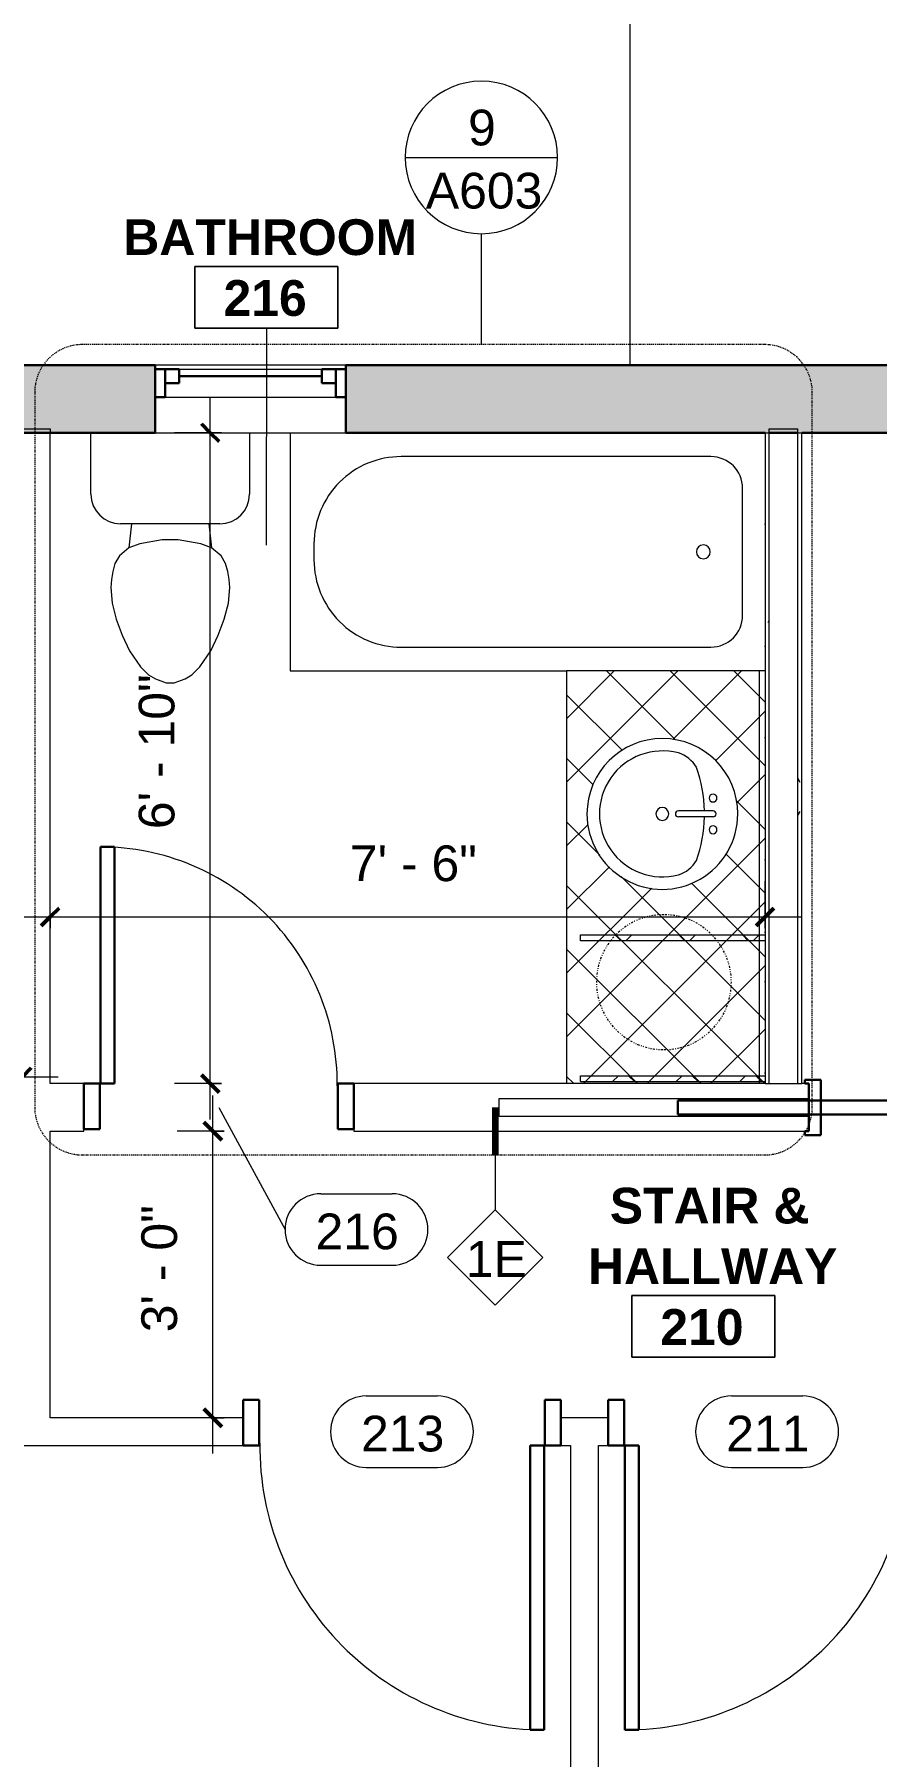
# Model space of a CAD drawing. Header units: inches. Extents: x -545 to 1083, y -2066 to -1239.
# Drawn here: x 807.1 to 913.2, y -1837.1 to -1620.2 of the extents above; entities that cross this region are included whole.
import ezdxf

# ---------------------------------------------------------------- set-up
doc = ezdxf.new("R2010")
doc.units = ezdxf.units.IN
doc.header["$MEASUREMENT"] = 0
doc.linetypes.add('Dash Dot 3_16_', pattern=[0.3125, 0.1875, -0.0625, 0, -0.0625])
doc.linetypes.add('Dash dot dot', pattern=[0.8125, 0.25, -0.1875, 0, -0.1875, 0, -0.1875])
for name, color, linetype, lineweight in [('A-ANNO-DIMS', 211, 'Continuous', 9), ('A-ANNO-DIMS-48', 211, 'Continuous', 9), ('A-ANNO-SYMB', 150, 'Continuous', 9), ('A-AREA-IDEN', 2, 'Continuous', 9), ('A-DOOR', 31, 'Continuous', 18), ('A-DOOR-FRAM', 31, 'Continuous', 30), ('A-DOOR-IDEN', 31, 'Continuous', 9), ('A-GLAZ', 151, 'Continuous', 18), ('A-ROOF', 132, 'Continuous', 18), ('A-WALL', 113, 'Continuous', 18), ('A-WALL-IDEN', 211, 'Continuous', 9), ('A-WALL-PATT', 111, 'Continuous', 18), ('I-WALL', 2, 'Continuous', 18), ('P-SANR-FIXT', 6, 'Continuous', 9), ('Q-CASE', 31, 'Continuous', 9)]:
    doc.layers.add(name, color=color, linetype=linetype, lineweight=lineweight)
doc.styles.add('Swis721 Lt BT', font='swissl.ttf', dxfattribs={"height": 4.5})
doc.styles.add('Swis721 Lt BT_B', font='', dxfattribs={"height": 4.5})
doc.styles.get('Swis721 Lt BT_B').set_extended_font_data('Swis721 Lt BT', bold=True)
doc.dimstyles.new('OTJ_-_3_32__Linear__1_2__Tolerance', dxfattribs={"dimscale": 12, "dimtxt": 4.748918, "dimasz": 0.1875, "dimexe": 0.375, "dimexo": 0.25, "dimgap": 0.25, "dimtad": 1, "dimdec": 1, "dimrnd": 0.5, "dimzin": 3, "dimdsep": 46, "dimlunit": 4, "dimtxsty": 'Swis721 Lt BT', "dimblk1": 'OBLIQUE', "dimblk2": 'OBLIQUE', "dimsah": 1, "dimcen": 0.09, "dimdle": 0.375, "dimazin": 0, "dimtfac": 1, "dimtdec": 4, "dimtix": 1, "dimtmove": 0, "dimatfit": 3, "dimfxl": 1, "dimtvp": 1, "dimfrac": 2, "dimtolj": 1, "dimtzin": 0, "dimarcsym": 2})
pattern_1 = [(0, (0, 0), (15.36, 3.84), [0.634, -10.886, 0.634, -10.886, -61.44]), (0, (0, 0), (15.36, 3.84), [-23.04, 0.634, -22.406, 0.634, -10.886, -26.88]), (0, (0, 0), (15.36, 3.84), [-57.6, 0.634, -7.046, 0.634, -18.566]), (120, (5.76, 1.92), (-11.0055376, 11.38215), [0.634, -10.886, 0.634, -10.886, -61.44]), (120, (5.76, 1.92), (-11.0055376, 11.38215), [-23.04, 0.634, -22.406, 0.634, -10.886, -26.88]), (120, (5.76, 1.92), (-11.0055376, 11.38215), [-57.6, 0.634, -7.046, 0.634, -18.566]), (240, (7.68, 9.6), (-4.3544624, -15.22215), [0.634, -10.886, 0.634, -10.886, -61.44]), (240, (7.68, 9.6), (-4.3544624, -15.22215), [-23.04, 0.634, -22.406, 0.634, -10.886, -26.88]), (240, (7.68, 9.6), (-4.3544624, -15.22215), [-57.6, 0.634, -7.046, 0.634, -18.566])]
pattern_2 = [(135, (-1730.876, -901.54), (-4.006467, -4.006467), []), (225, (-1730.876, -901.54), (4.006467, -4.006467), [])]

# ---------------------------------------------------------------- blocks, each defined once
blk = doc.blocks.new('Window-Double-Hung - 24_ x 44_-5956784-2ND FLOOR - CONSTRUCTION')
at = {"layer": 'A-GLAZ', "color": 8, "lineweight": 30}
for p, q in [((-12, 4.25), (-12, -4.25)), ((-12, 3.75), (-9, 3.75)), ((-10.75, 3.75), (-10.75, 0.25)), ((-9, 3.75), (-9, 2)), ((-9, 2.875), (9, 2.875)), ((9, 3.75), (12, 3.75)), ((9, 3.75), (9, 2)), ((10.75, 3.75), (10.75, 0.25)), ((12, -4.25), (12, 4.25)), ((-12, 0.25), (-10.75, 0.25)), ((-10.75, 2), (-9, 2)), ((10.75, 2), (9, 2)), ((10.75, 0.25), (12, 0.25))]:
    blk.add_line(p, q, dxfattribs=at)
at = {"layer": 'A-GLAZ'}
for p, q in [((12, 4.25), (-12, 4.25)), ((-12, -4.25), (12, -4.25))]:
    blk.add_line(p, q, dxfattribs=at)
at = {"layer": 'A-GLAZ', "lineweight": 9}
for p, q in [((-9, 3.75), (9, 3.75)), ((-10.75, 0.25), (10.75, 0.25))]:
    blk.add_line(p, q, dxfattribs=at)
blk = doc.blocks.new('Single Flush - D1 3_ X 8_  - NOT FR-6102174-2ND FLOOR - CONSTRUCTION')
at = {"layer": 'A-DOOR', "lineweight": 30}
for p, q in [((16.15625, -1.75), (17.90625, -1.75)), ((16.15625, -37.5625), (16.15625, -1.75)), ((17.90625, -1.75), (17.90625, -37.5625)), ((17.90625, -37.5625), (16.15625, -37.5625))]:
    blk.add_line(p, q, dxfattribs=at)
at = {"layer": 'A-DOOR', "lineweight": 9}
blk.add_arc((17.90625, -1.75), 35.8125, 179.5, 270, dxfattribs=at)
at = {"layer": 'A-DOOR-FRAM'}
for p, q in [((-20, 4), (-20, -1.75)), ((-20, 4), (-18, 4)), ((-18, 4), (-18, -1.75)), ((18.000004, 4), (18.000004, -1.75)), ((18.000004, 4), (20.000004, 4)), ((20.000004, 4), (20.000004, -1.75)), ((-20, -1.75), (-18, -1.75)), ((18.000004, -1.75), (20.000004, -1.75))]:
    blk.add_line(p, q, dxfattribs=at)
blk = doc.blocks.new('Single Flush - D1 3_ X 8_  - NOT FR-6102448-2ND FLOOR - CONSTRUCTION')
at = {"layer": 'A-DOOR', "lineweight": 30}
for p, q in [((16.15625, 37.5625), (16.15625, 1.75)), ((17.90625, 37.5625), (16.15625, 37.5625)), ((17.90625, 1.75), (17.90625, 37.5625)), ((16.15625, 1.75), (17.90625, 1.75))]:
    blk.add_line(p, q, dxfattribs=at)
at = {"layer": 'A-DOOR', "lineweight": 9}
blk.add_arc((17.90625, 1.75), 35.8125, 90, 180.5, dxfattribs=at)
at = {"layer": 'A-DOOR-FRAM'}
for p, q in [((-20, -4), (-20, 1.75)), ((-20, 1.75), (-18, 1.75)), ((-18, -4), (-18, 1.75)), ((18.000004, -4), (18.000004, 1.75)), ((18.000004, 1.75), (20.000004, 1.75)), ((20.000004, -4), (20.000004, 1.75)), ((-20, -4), (-18, -4)), ((18.000004, -4), (20.000004, -4))]:
    blk.add_line(p, q, dxfattribs=at)
blk = doc.blocks.new('Single Flush - D1 2_6_ X 8_ - NOT FR-6103675-2ND FLOOR - CONSTRUCTION')
at = {"layer": 'A-DOOR', "lineweight": 30}
for p, q in [((13.15625, -3), (14.90625, -3)), ((13.15625, -32.8125), (13.15625, -3)), ((14.90625, -3), (14.90625, -32.8125)), ((14.90625, -32.8125), (13.15625, -32.8125))]:
    blk.add_line(p, q, dxfattribs=at)
at = {"layer": 'A-DOOR', "lineweight": 9}
blk.add_arc((14.90625, -3), 29.8125, 179.5, 270, dxfattribs=at)
at = {"layer": 'A-DOOR-FRAM'}
for p, q in [((-17, 2.75), (-17, -3)), ((-17, 2.75), (-15, 2.75)), ((-15, 2.75), (-15, -3)), ((15.000004, 2.75), (15.000004, -3)), ((15.000004, 2.75), (17.000004, 2.75)), ((17.000004, 2.75), (17.000004, -3)), ((-17, -3), (-15, -3)), ((15.000004, -3), (17.000004, -3))]:
    blk.add_line(p, q, dxfattribs=at)
blk = doc.blocks.new('Vanity Counter Top w Round Sink Hole - 24_ Depth-6057252-2ND FLOOR - CONSTRUCTION')
at = {"layer": 'Q-CASE'}
h = blk.add_hatch(dxfattribs=at)
h.set_pattern_fill('FP_12', color=256, style=0, pattern_type=2)
h.set_pattern_definition([(135, (-1752.671, -899.178), (-4.006467, -4.006467), []), (225, (-1752.671, -899.178), (4.006467, -4.006467), [])])
h.paths.add_polyline_path([(-0.29, -21.49), (-0.29, 0), (-52.26, 0), (-52.26, -25), (-0.29, -25), (-0.29, -22.2)], flags=0)
h.paths.add_polyline_path([(-24.76, -12.93), (-25, -15.05), (-25.7, -17.06), (-26.83, -18.86), (-28.34, -20.36), (-30.14, -21.49), (-32.15, -22.2), (-34.26, -22.43), (-36.38, -22.2), (-38.38, -21.49), (-40.19, -20.36), (-41.69, -18.86), (-42.82, -17.06), (-43.52, -15.05), (-43.76, -12.93), (-43.52, -10.82), (-42.82, -8.81), (-41.69, -7.01), (-40.19, -5.51), (-38.38, -4.38), (-36.38, -3.67), (-34.26, -3.43), (-32.15, -3.67), (-30.14, -4.38), (-28.34, -5.51), (-26.83, -7.01), (-25.7, -8.81), (-25, -10.82)], flags=0)
for p, q in [((-52.26, 0), (-52.26, -25)), ((-52.26, -0.75), (-0.29, -0.75)), ((-52.26, -25), (-0.29, -25))]:
    blk.add_line(p, q, dxfattribs=at)
at = {"layer": 'Q-CASE', "linetype": 'Dash dot dot'}
for start, end in [(0, 180), (180, 360)]:
    blk.add_arc((-13.07, -12.75), 8.5, start, end, dxfattribs=at)
blk = doc.blocks.new('Sink Vanity-Round - 19_ x 19_-5200875-2ND FLOOR - CONSTRUCTION')
at = {"layer": 'P-SANR-FIXT'}
for p, q in [((3.43, 9.73), (3.43, 5.36)), ((4.18, 9.73), (4.18, 5.36))]:
    blk.add_line(p, q, dxfattribs=at)
for centre, radius, start, end in [((3.81, 3.35), 9.5, 90, 270), ((3.81, 3.35), 9.5, 270, 90), ((1.81, 9.73), 0.5, 360, 180), ((1.81, 9.73), 0.5, 180, 360), ((3.81, 9.73), 0.375, 360, 180), ((5.81, 9.73), 0.5, 360, 180), ((5.81, 9.73), 0.5, 180, 360), ((0.05, 4.11), 4.12, 120.7927, 162.1904), ((3.81, -9.17), 17.81, 91.2067, 109.2086), ((3.81, -9.17), 17.81, 70.7914, 88.7933), ((7.56, 4.11), 4.12, 17.8096, 59.2073), ((3.81, 3.35), 7.93, 165.3071, 14.6929), ((3.81, 5.36), 0.375, 180, 360), ((3.81, 3.35), 0.813, 360, 180), ((3.81, 3.35), 0.813, 180, 360)]:
    blk.add_arc(centre, radius, start, end, dxfattribs=at)
blk = doc.blocks.new('Toilet-Domestic-3D - Toilet-Domestic-3D-5197850-2ND FLOOR - CONSTRUCTION')
at = {"layer": 'P-SANR-FIXT'}
for p, q in [((-9.98, 11.75), (-9.98, 19.48)), ((9.98, 19.48), (9.98, 11.75)), ((6.25, 8.02), (-6.25, 8.02)), ((-4.86, 8.02), (-5.21, 5)), ((4.86, 8.02), (5.21, 5)), ((-5.21, 5), (-6.4, 4)), ((-3.84, 5.5), (-5.21, 5)), ((-1, 6), (-3.84, 5.5)), ((1, 6), (-1, 6)), ((3.84, 5.5), (1, 6)), ((5.21, 5), (3.84, 5.5)), ((6.4, 4), (5.21, 5)), ((-6.97, 3), (-7.24, 2)), ((-6.4, 4), (-6.97, 3)), ((6.97, 3), (6.4, 4)), ((7.24, 2), (6.97, 3)), ((-7.41, 1), (-7.5, 0)), ((-7.5, 0), (-7.33, -1.99)), ((-7.24, 2), (-7.41, 1)), ((7.41, 1), (7.24, 2)), ((7.33, -1.99), (7.5, 0)), ((7.5, 0), (7.41, 1)), ((-7.33, -1.99), (-6.79, -4)), ((6.79, -4), (7.33, -1.99)), ((-6.79, -4), (-6.06, -6)), ((6.06, -6), (6.79, -4)), ((-6.06, -6), (-5.13, -8)), ((5.13, -8), (6.06, -6)), ((-5.13, -8), (-3.74, -10)), ((3.74, -10), (5.13, -8)), ((-3.74, -10), (-2.74, -11)), ((2.74, -11), (3.74, -10)), ((-2.74, -11), (-1.87, -11.5)), ((-1.87, -11.5), (-0.5, -12)), ((-0.5, -12), (0.5, -12)), ((0.5, -12), (1.87, -11.5)), ((1.87, -11.5), (2.74, -11))]:
    blk.add_line(p, q, dxfattribs=at)
for centre, start, end in [((-6.25, 11.75), 180, 270), ((6.25, 11.75), 270, 360)]:
    blk.add_arc(centre, 3.73, start, end, dxfattribs=at)
blk = doc.blocks.new('Tub-Rectangular-3D - Tub-Rectangular-3D-5730347-2ND FLOOR - CONSTRUCTION')
at = {"layer": 'P-SANR-FIXT'}
for p, q in [((16.28, 34.25), (-18.55, 34.25)), ((16.28, 4.25), (16.28, 34.25)), ((2.28, 31.25), (-36.72, 31.25)), ((-40.72, 27.25), (-40.72, 11.25)), ((13.28, 18.25), (13.28, 20.25)), ((-36.72, 7.25), (2.28, 7.25))]:
    blk.add_line(p, q, dxfattribs=at)
for centre, radius, start, end in [((-36.72, 27.25), 4, 90, 180), ((2.28, 20.25), 11, 360, 90), ((-35.77, 19.25), 0.875, 90, 270), ((-35.77, 19.25), 0.875, 270, 90), ((2.28, 18.25), 11, 270, 0), ((-36.72, 11.25), 4, 180, 270)]:
    blk.add_arc(centre, radius, start, end, dxfattribs=at)
blk = doc.blocks.new('Single Flush Pocket - D4 3_ X 8_-6057209-2ND FLOOR - CONSTRUCTION')
at = {"layer": 'A-DOOR', "lineweight": 30}
for p, q in [((0.1875, 0.875), (0.1875, -0.875)), ((36, 0.875), (0.1875, 0.875)), ((36, -0.875), (36, 0.875)), ((0.1875, -0.875), (36, -0.875))]:
    blk.add_line(p, q, dxfattribs=at)
at = {"layer": 'A-DOOR', "lineweight": 9}
blk.add_arc((36, 0.875), 35.8125, 180, 180.5, dxfattribs=at)
at = {"layer": 'A-DOOR-FRAM'}
for p, q in [((-20, 3.5), (-18, 3.5)), ((-20, 3.5), (-20, 3)), ((-20, 3), (-19.5, 3)), ((-19.5, -3), (-19.5, 3)), ((-18, -3.5), (-18, 3.5)), ((18.000004, -3.5), (18.000004, 3.5)), ((18.000004, 3.5), (20.000004, 3.5)), ((19.500004, 3), (20.000004, 3)), ((19.500004, -3), (19.500004, 3)), ((20.000004, 3.5), (20.000004, 3)), ((-20, -3), (-19.5, -3)), ((-20, -3.5), (-20, -3)), ((-20, -3.5), (-18, -3.5)), ((18.000004, -3.5), (20.000004, -3.5)), ((19.500004, -3), (20.000004, -3)), ((20.000004, -3.5), (20.000004, -3))]:
    blk.add_line(p, q, dxfattribs=at)
blk = doc.blocks.new('CW Drawers - UB 36_h x 24_d - 3 Drawers Top Specified-5945281-2ND FLOOR - CONSTRUCTION')
at = {"layer": 'Q-CASE'}
h = blk.add_hatch(dxfattribs=at)
h.set_pattern_fill('FP_22', color=256, style=0, pattern_type=2)
h.set_pattern_definition(pattern_2)
h.paths.add_polyline_path([(3.53, -25.61), (3.53, -2.36), (2.78, -2.36), (2.78, -25.61)], flags=0)
h = blk.add_hatch(dxfattribs=at)
h.set_pattern_fill('FP_22', color=256, style=0, pattern_type=2)
h.set_pattern_definition(pattern_2)
h.paths.add_polyline_path([(21.25, -25.61), (21.25, -2.36), (20.5, -2.36), (20.5, -25.61)], flags=0)
for p, q in [((2.78, -25.61), (2.78, -2.36)), ((3.53, -2.36), (3.53, -25.61)), ((20.5, -25.61), (20.5, -2.36)), ((21.25, -25.61), (21.25, -2.36)), ((3.53, -25.61), (2.78, -25.61)), ((21.25, -25.61), (20.5, -25.61))]:
    blk.add_line(p, q, dxfattribs=at)
blk = doc.blocks.new('Room Tag - Room Name and Number-3379422-2ND FLOOR - CONSTRUCTION')
at = {"layer": 'A-AREA-IDEN'}
for p, q in [((-0.1881, -0.1636), (-0.1881, -0.0018)), ((-0.1881, -0.0018), (0.1869, -0.0018)), ((0.1869, -0.0018), (-0.1881, -0.0018)), ((-0.1881, -0.0018), (-0.1881, -0.1636)), ((0.1869, -0.0018), (0.1869, -0.1636)), ((0.1869, -0.1636), (0.1869, -0.0018)), ((0.1869, -0.1636), (-0.1881, -0.1636)), ((-0.1881, -0.1636), (0.1869, -0.1636))]:
    blk.add_line(p, q, dxfattribs=at)
blk = doc.blocks.new('DIMBLOCK24-2ND FLOOR - CONSTRUCTION')
at = {"layer": 'A-ANNO-DIMS-48'}
for p, q in [((696.72, -1752.92), (696.72, -1747.01)), ((805.62, -1752.92), (805.62, -1747.01)), ((692.22, -1751.51), (810.12, -1751.51)), ((696.72, -1751.51), (696.72, -1752.92)), ((805.62, -1751.51), (805.62, -1752.92))]:
    blk.add_line(p, q, dxfattribs=at)
at = {"layer": 'A-ANNO-DIMS-48', "lineweight": 50}
for p, q in [((696.72, -1751.51), (695.6, -1752.64)), ((696.72, -1751.51), (697.85, -1750.39)), ((805.62, -1751.51), (804.49, -1752.64)), ((805.62, -1751.51), (806.74, -1750.39))]:
    blk.add_line(p, q, dxfattribs=at)
at = {"layer": 'A-ANNO-DIMS-48', "color": 0, "insert": (743.9, -1742.51), "char_height": 4.5, "width": 17.4579, "attachment_point": 1, "line_spacing_factor": 1.005062, "style": 'Swis721 Lt BT'}
blk.add_mtext('9\' - 1"', dxfattribs=at)
blk = doc.blocks.new('_Oblique')
at = {"color": 0, "linetype": 'ByBlock', "lineweight": -2}
blk.add_line((-0.5, -0.5), (0.5, 0.5), dxfattribs=at)
blk = doc.blocks.new('DIMBLOCK25-2ND FLOOR - CONSTRUCTION')
at = {"layer": 'A-ANNO-DIMS-48'}
for p, q in [((809.12, -1732.8), (809.12, -1726.89)), ((899.18, -1732.8), (899.18, -1726.89)), ((804.62, -1731.39), (903.68, -1731.39)), ((809.12, -1731.39), (809.12, -1732.8)), ((899.18, -1731.39), (899.18, -1732.8))]:
    blk.add_line(p, q, dxfattribs=at)
at = {"layer": 'A-ANNO-DIMS-48', "lineweight": 50}
for p, q in [((809.12, -1731.39), (810.24, -1730.27)), ((899.18, -1731.39), (900.3, -1730.27)), ((809.12, -1731.39), (807.99, -1732.52)), ((899.18, -1731.39), (898.05, -1732.52))]:
    blk.add_line(p, q, dxfattribs=at)
at = {"layer": 'A-ANNO-DIMS-48', "color": 0, "insert": (846.87, -1722.38), "char_height": 4.5, "width": 17.4579, "attachment_point": 1, "line_spacing_factor": 1.005062, "style": 'Swis721 Lt BT'}
blk.add_mtext('7\' - 6"', dxfattribs=at)
blk = doc.blocks.new('DIMBLOCK26-2ND FLOOR - CONSTRUCTION')
at = {"layer": 'A-ANNO-DIMS-48'}
for p, q in [((829.28, -1756.88), (829.28, -1665.91)), ((830.69, -1670.41), (824.78, -1670.41)), ((829.28, -1670.41), (830.69, -1670.41)), ((830.69, -1752.38), (824.78, -1752.38)), ((829.28, -1752.38), (830.69, -1752.38))]:
    blk.add_line(p, q, dxfattribs=at)
at = {"layer": 'A-ANNO-DIMS-48', "lineweight": 50}
for p, q in [((829.28, -1670.41), (828.16, -1669.28)), ((829.28, -1670.41), (830.41, -1671.53)), ((829.28, -1752.38), (828.16, -1751.25)), ((829.28, -1752.38), (830.41, -1753.5))]:
    blk.add_line(p, q, dxfattribs=at)
at = {"layer": 'A-ANNO-DIMS-48', "color": 0, "insert": (820.27, -1720.33), "char_height": 4.5, "width": 21.438, "attachment_point": 1, "rotation": 90, "line_spacing_factor": 1.005062, "style": 'Swis721 Lt BT'}
blk.add_mtext('6\' - 10"', dxfattribs=at)
blk = doc.blocks.new('DIMBLOCK27-2ND FLOOR - CONSTRUCTION')
at = {"layer": 'A-ANNO-DIMS-48'}
for p, q in [((829.61, -1798.96), (829.61, -1753.88)), ((831.02, -1758.38), (825.11, -1758.38)), ((829.61, -1758.38), (831.02, -1758.38)), ((831.02, -1794.46), (825.11, -1794.46)), ((829.61, -1794.46), (831.02, -1794.46))]:
    blk.add_line(p, q, dxfattribs=at)
at = {"layer": 'A-ANNO-DIMS-48', "lineweight": 50}
for p, q in [((829.61, -1758.38), (828.49, -1757.25)), ((829.61, -1758.38), (830.74, -1759.5)), ((829.61, -1794.46), (828.49, -1793.34)), ((829.61, -1794.46), (830.74, -1795.59))]:
    blk.add_line(p, q, dxfattribs=at)
at = {"layer": 'A-ANNO-DIMS-48', "color": 0, "insert": (820.6, -1783.69), "char_height": 4.5, "width": 17.4579, "attachment_point": 1, "rotation": 90, "line_spacing_factor": 1.005062, "style": 'Swis721 Lt BT'}
blk.add_mtext('3\' - 0"', dxfattribs=at)
blk = doc.blocks.new('Floor Plan - Callout Head-3511279-2ND FLOOR - CONSTRUCTION')
at = {"layer": 'A-ANNO-SYMB'}
blk.add_line((-0.2, 0), (0.2, 0), dxfattribs=at)
for start, end in [(360, 180), (180, 360)]:
    blk.add_arc((0, 0), 0.2, start, end, dxfattribs=at)
blk = doc.blocks.new('Door Tag - Door Tag-41184-2ND FLOOR - CONSTRUCTION')
at = {"layer": 'A-DOOR-IDEN'}
for p, q in [((-0.09375, 0.09375), (0.09375, 0.09375)), ((-0.09375, -0.09375), (0.09375, -0.09375))]:
    blk.add_line(p, q, dxfattribs=at)
for centre, start, end in [((-0.09375, 0), 90, 270), ((0.09375, 0), 270, 90)]:
    blk.add_arc(centre, 0.09375, start, end, dxfattribs=at)
blk = doc.blocks.new('Wall Tag - 1_4_-62626-2ND FLOOR - CONSTRUCTION')
at = {"layer": 'A-WALL-IDEN'}
for p, q in [((-0.125, 0), (0, 0.125)), ((0, 0.125), (0.125, 0)), ((-0.125, 0), (0, -0.125)), ((0, -0.125), (0.125, 0))]:
    blk.add_line(p, q, dxfattribs=at)

msp = doc.modelspace()

# ---------------------------------------------------------------- hatches: boundary and pattern name
at = {"layer": 'A-WALL-PATT', "lineweight": 9}
h = msp.add_hatch(color=7, dxfattribs=at)
h.paths.add_polyline_path([(846.36, -1670.41), (898.62, -1670.41), (898.62, -1661.91), (846.36, -1661.91)], flags=0)
h.paths.add_polyline_path([(789.27, -1670.41), (822.36, -1670.41), (822.36, -1661.91), (789.27, -1661.91)], flags=0)
msp.add_hatch(color=7, dxfattribs=at).paths.add_polyline_path([(998.98, -1670.41), (998.98, -1661.91), (898.62, -1661.91), (898.62, -1670.41), (997.48, -1670.41)], flags=0)
h = msp.add_hatch(dxfattribs=at)
h.set_pattern_fill('FP_1', color=256, style=0, pattern_type=2)
h.set_pattern_definition(pattern_1)
h.paths.add_polyline_path([(899.68, -1752.38), (899.68, -1670.41), (899.18, -1670.41), (899.18, -1752.38)], flags=0)
h = msp.add_hatch(dxfattribs=at)
h.set_pattern_fill('FP_1', color=256, style=0, pattern_type=2)
h.set_pattern_definition(pattern_1)
h.paths.add_polyline_path([(903.8, -1752.38), (903.8, -1670.41), (903.3, -1670.41), (903.3, -1752.38)], flags=0)

# ---------------------------------------------------------------- linework, layer by layer
at = {"layer": 'A-ANNO-SYMB'}
msp.add_line((863.44, -1659.3), (863.44, -1645.34), dxfattribs=at)
at = {"layer": 'A-ANNO-SYMB', "linetype": 'Dash Dot 3_16_'}
for p, q in [((899.12, -1659.3), (813.17, -1659.3)), ((807.17, -1665.3), (807.17, -1755.36)), ((905.12, -1755.36), (905.12, -1665.3)), ((813.17, -1761.36), (899.12, -1761.36))]:
    msp.add_line(p, q, dxfattribs=at)
for centre, start, end in [((813.17, -1665.3), 90, 180), ((899.12, -1665.3), 0, 90), ((813.17, -1755.36), 180, 270), ((899.12, -1755.36), 270, 0)]:
    msp.add_arc(centre, 6, start, end, dxfattribs=at)
at = {"layer": 'A-AREA-IDEN'}
msp.add_line((836.37, -1684.58), (836.4, -1657.24), dxfattribs=at)
at = {"layer": 'A-DOOR-IDEN'}
msp.add_line((830.37, -1755.38), (838.7, -1770.75), dxfattribs=at)
at = {"layer": 'A-ROOF'}
msp.add_line((882.14, -1424.56), (882.14, -1661.91), dxfattribs=at)
at = {"layer": 'A-WALL', "color": 8, "lineweight": 30}
for p, q in [((822.36, -1661.91), (778.27, -1661.91)), ((998.98, -1661.91), (846.36, -1661.91)), ((789.27, -1670.41), (822.36, -1670.41)), ((846.36, -1670.41), (899.18, -1670.41)), ((899.68, -1670.41), (903.3, -1670.41)), ((903.8, -1670.41), (944.68, -1670.41))]:
    msp.add_line(p, q, dxfattribs=at)
at = {"layer": 'A-WALL'}
for p, q in [((809.12, -1669.91), (809.12, -1670.41)), ((899.68, -1752.38), (899.68, -1669.91)), ((903.3, -1752.38), (903.3, -1669.91)), ((899.18, -1752.38), (903.8, -1752.38))]:
    msp.add_line(p, q, dxfattribs=at)
at = {"layer": 'A-WALL', "color": 55}
for p, q in [((899.18, -1670.41), (899.68, -1670.41)), ((903.3, -1670.41), (903.8, -1670.41))]:
    msp.add_line(p, q, dxfattribs=at)
at = {"layer": 'A-WALL-IDEN', "lineweight": 90}
msp.add_line((865.18, -1755.38), (865.18, -1761.38), dxfattribs=at)
at = {"layer": 'A-WALL-IDEN'}
msp.add_line((865.18, -1755.38), (865.18, -1768.27), dxfattribs=at)
at = {"layer": 'I-WALL', "lineweight": 9}
for p, q in [((805.62, -1669.91), (809.12, -1669.91)), ((899.68, -1669.91), (903.3, -1669.91))]:
    msp.add_line(p, q, dxfattribs=at)
at = {"layer": 'I-WALL'}
for p, q in [((809.12, -1752.38), (809.12, -1670.41)), ((899.18, -1670.41), (899.18, -1752.38)), ((903.8, -1752.38), (903.8, -1670.41)), ((813.37, -1752.38), (809.12, -1752.38)), ((813.37, -1758.38), (813.37, -1752.38)), ((899.18, -1752.38), (847.37, -1752.38)), ((847.37, -1752.38), (847.37, -1758.38)), ((865.68, -1756.5), (865.68, -1754.25)), ((865.68, -1754.25), (904.68, -1754.25)), ((904.68, -1752.38), (903.8, -1752.38)), ((904.68, -1754.25), (904.68, -1752.38)), ((904.68, -1756.5), (865.68, -1756.5)), ((904.68, -1758.38), (904.68, -1756.5)), ((809.12, -1794.46), (809.12, -1758.38)), ((809.12, -1758.38), (813.37, -1758.38)), ((847.37, -1758.38), (904.68, -1758.38)), ((833.43, -1794.46), (809.12, -1794.46)), ((833.43, -1797.96), (833.43, -1794.46)), ((879.43, -1794.46), (873.43, -1794.46)), ((873.43, -1794.46), (873.43, -1797.96)), ((879.43, -1797.96), (879.43, -1794.46)), ((803.37, -1797.96), (833.43, -1797.96)), ((873.43, -1797.96), (874.68, -1797.96)), ((874.68, -1797.96), (874.68, -1914.91)), ((878.18, -1797.96), (879.43, -1797.96)), ((878.18, -1914.91), (878.18, -1797.96))]:
    msp.add_line(p, q, dxfattribs=at)

# ---------------------------------------------------------------- block references
at = {"layer": 'A-ANNO-SYMB', "xscale": 47.99999999999997, "yscale": 47.99999999999997, "zscale": 47.99999999999997}
msp.add_blockref('Floor Plan - Callout Head-3511279-2ND FLOOR - CONSTRUCTION', (863.44, -1635.74), dxfattribs=at)
at = {"layer": 'A-AREA-IDEN', "xscale": 47.99999999999997, "yscale": 47.99999999999997, "zscale": 47.99999999999997}
for p in [(836.39, -1649.39), (891.43, -1778.98)]:
    msp.add_blockref('Room Tag - Room Name and Number-3379422-2ND FLOOR - CONSTRUCTION', p, dxfattribs=at)
at = {"layer": 'A-DOOR', "rotation": 180}
for name, p in [('Single Flush - D1 2_6_ X 8_ - NOT FR-6103675-2ND FLOOR - CONSTRUCTION', (830.37, -1755.38)), ('Single Flush Pocket - D4 3_ X 8_-6057209-2ND FLOOR - CONSTRUCTION', (924.18, -1755.38)), ('Single Flush - D1 3_ X 8_  - NOT FR-6102448-2ND FLOOR - CONSTRUCTION', (899.43, -1796.21))]:
    msp.add_blockref(name, p, dxfattribs=at)
at = {"layer": 'A-DOOR'}
msp.add_blockref('Single Flush - D1 3_ X 8_  - NOT FR-6102174-2ND FLOOR - CONSTRUCTION', (853.43, -1796.21), dxfattribs=at)
at = {"layer": 'A-DOOR-IDEN', "xscale": 47.99999999999997, "yscale": 47.99999999999997, "zscale": 47.99999999999997}
for p in [(847.7, -1770.75), (853.43, -1796.21), (899.43, -1796.21)]:
    msp.add_blockref('Door Tag - Door Tag-41184-2ND FLOOR - CONSTRUCTION', p, dxfattribs=at)
at = {"layer": 'A-GLAZ'}
msp.add_blockref('Window-Double-Hung - 24_ x 44_-5956784-2ND FLOOR - CONSTRUCTION', (834.36, -1666.16), dxfattribs=at)
at = {"layer": 'A-WALL-IDEN', "xscale": 47.99999999999997, "yscale": 47.99999999999997, "zscale": 47.99999999999997}
msp.add_blockref('Wall Tag - 1_4_-62626-2ND FLOOR - CONSTRUCTION', (865.18, -1774.27), dxfattribs=at)
at = {"layer": 'P-SANR-FIXT'}
msp.add_blockref('Toilet-Domestic-3D - Toilet-Domestic-3D-5197850-2ND FLOOR - CONSTRUCTION', (824.24, -1689.89), dxfattribs=at)
for name, p, rotation in [('Tub-Rectangular-3D - Tub-Rectangular-3D-5730347-2ND FLOOR - CONSTRUCTION', (855.63, -1666.16), 180), ('Sink Vanity-Round - 19_ x 19_-5200875-2ND FLOOR - CONSTRUCTION', (882.89, -1714.6), 270)]:
    msp.add_blockref(name, p, dxfattribs=dict(at, rotation=rotation))
at = {"layer": 'Q-CASE'}
for name, p, rotation in [('Vanity Counter Top w Round Sink Hole - 24_ Depth-6057252-2ND FLOOR - CONSTRUCTION', (899.18, -1752.67), 270), ('CW Drawers - UB 36_h x 24_d - 3 Drawers Top Specified-5945281-2ND FLOOR - CONSTRUCTION', (901.54, -1730.88), 270.0000000000005)]:
    msp.add_blockref(name, p, dxfattribs=dict(at, rotation=rotation))

# ---------------------------------------------------------------- texts
at = {"layer": 'A-ANNO-SYMB', "char_height": 4.5, "attachment_point": 1, "style": 'Swis721 Lt BT'}
for s, insert, width in [('9', (861.76, -1629.72), 4.0905), ('A603', (856.44, -1637.67), 16.968)]:
    msp.add_mtext(s, dxfattribs=dict(at, insert=insert, width=width))
at = {"layer": 'A-AREA-IDEN', "char_height": 4.5, "attachment_point": 1, "style": 'Swis721 Lt BT_B'}
for s, insert, width in [('BATHROOM', (818.33, -1643.53), 43.632), ('216', (830.95, -1651.19), 12.726), ('STAIR &', (879.62, -1765.49), 28.6335), ('HALLWAY', (876.87, -1773.11), 35.148), ('210', (885.98, -1780.78), 12.726)]:
    msp.add_mtext(s, dxfattribs=dict(at, insert=insert, width=width))
at = {"layer": 'A-DOOR-IDEN', "char_height": 4.5, "width": 12.2715, "attachment_point": 1, "style": 'Swis721 Lt BT'}
for s, insert in [('216', (842.55, -1768.74)), ('213', (848.28, -1794.2)), ('211', (894.28, -1794.2))]:
    msp.add_mtext(s, dxfattribs=dict(at, insert=insert))
at = {"layer": 'A-WALL-IDEN', "insert": (861.48, -1772.21), "char_height": 4.5, "width": 8.787, "attachment_point": 1, "style": 'Swis721 Lt BT'}
msp.add_mtext('1E', dxfattribs=at)

# ---------------------------------------------------------------- dimensions: what is measured, and where the dimension line sits
at = {"layer": 'A-ANNO-DIMS'}
for base, p1, p2, override, picture, middle in [((829.28, -1670.41), (827.69, -1752.38), (827.69, -1670.41), {"dimpost": '<>', "dimfxl": 81.969574}, 'DIMBLOCK26-2ND FLOOR - CONSTRUCTION', (823.97, -1711.39)), ((829.61, -1758.38), (828.02, -1794.46), (828.02, -1758.38), {"dimpost": '<>', "dimfxl": 36.083887}, 'DIMBLOCK27-2ND FLOOR - CONSTRUCTION', (824.3, -1776.42))]:
    dim = msp.add_linear_dim(base=base, p1=p1, p2=p2, angle=90, dimstyle='OTJ_-_3_32__Linear__1_2__Tolerance', override=override, dxfattribs=at)
    dim.commit()
    dim.dimension.update_dxf_attribs({"geometry": picture, "text_midpoint": middle})
for base, p1, p2, override, picture, middle in [((899.18, -1731.39), (809.12, -1729.8), (899.18, -1729.8), {"dimpost": '<>', "dimfxl": 90.059475}, 'DIMBLOCK25-2ND FLOOR - CONSTRUCTION', (854.15, -1726.08)), ((805.62, -1751.51), (696.72, -1749.92), (805.62, -1749.92), {"dimpost": '<>', "dimfxl": 108.894705}, 'DIMBLOCK24-2ND FLOOR - CONSTRUCTION', (751.17, -1746.2))]:
    dim = msp.add_linear_dim(base=base, p1=p1, p2=p2, dimstyle='OTJ_-_3_32__Linear__1_2__Tolerance', override=override, dxfattribs=at)
    dim.commit()
    dim.dimension.update_dxf_attribs({"geometry": picture, "text_midpoint": middle})

doc.saveas('drawing.dxf')
